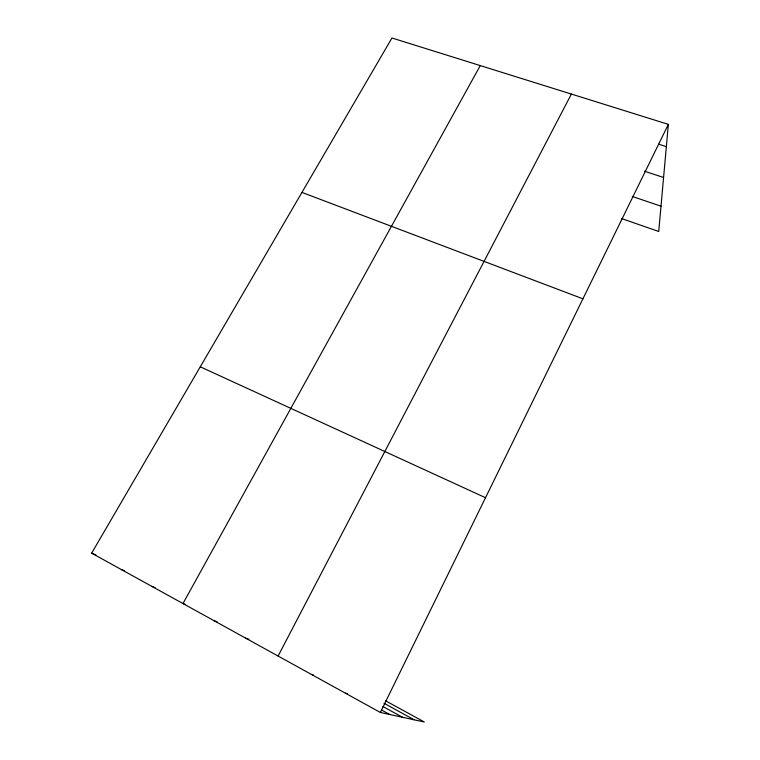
<?xml version="1.0" encoding="UTF-8"?>
<svg xmlns="http://www.w3.org/2000/svg" width="760" height="760" viewBox="0 0 760 760"><rect width="100%" height="100%" fill="white"/><g stroke="black" fill="none" stroke-linecap="round" stroke-linejoin="round"><path stroke-width="1.14" d="M385.5 700.767L424.337 722L380.351 712.462L91.646 553.156L391.96 38L668.353 124.364L658.739 231.486L621.604 218.566M380.351 712.462L668.353 124.364M278.103 656.032L571.387 94.069M480.272 65.597L182.97 603.544L185.126 604.342M345.43 693.186L347.558 693.747M311.353 674.386L313.51 675.022M658.663 144.191L666.349 146.651M644.547 171.209L663.584 177.498M632.263 196.441L661.01 206.197M245.632 638.125L248.9 639.236M213.93 620.635L217.189 621.794M301.948 192.413L582.92 298.822M151.81 586.35L155.03 587.584M121.372 569.563L124.573 570.817M91.646 553.156L95.864 554.857M200.279 366.805L485.516 497.714M383.962 703.237L414.171 719.796M382.945 706.534L402.477 717.26M381.548 710.001L389.709 714.486"/></g></svg>
